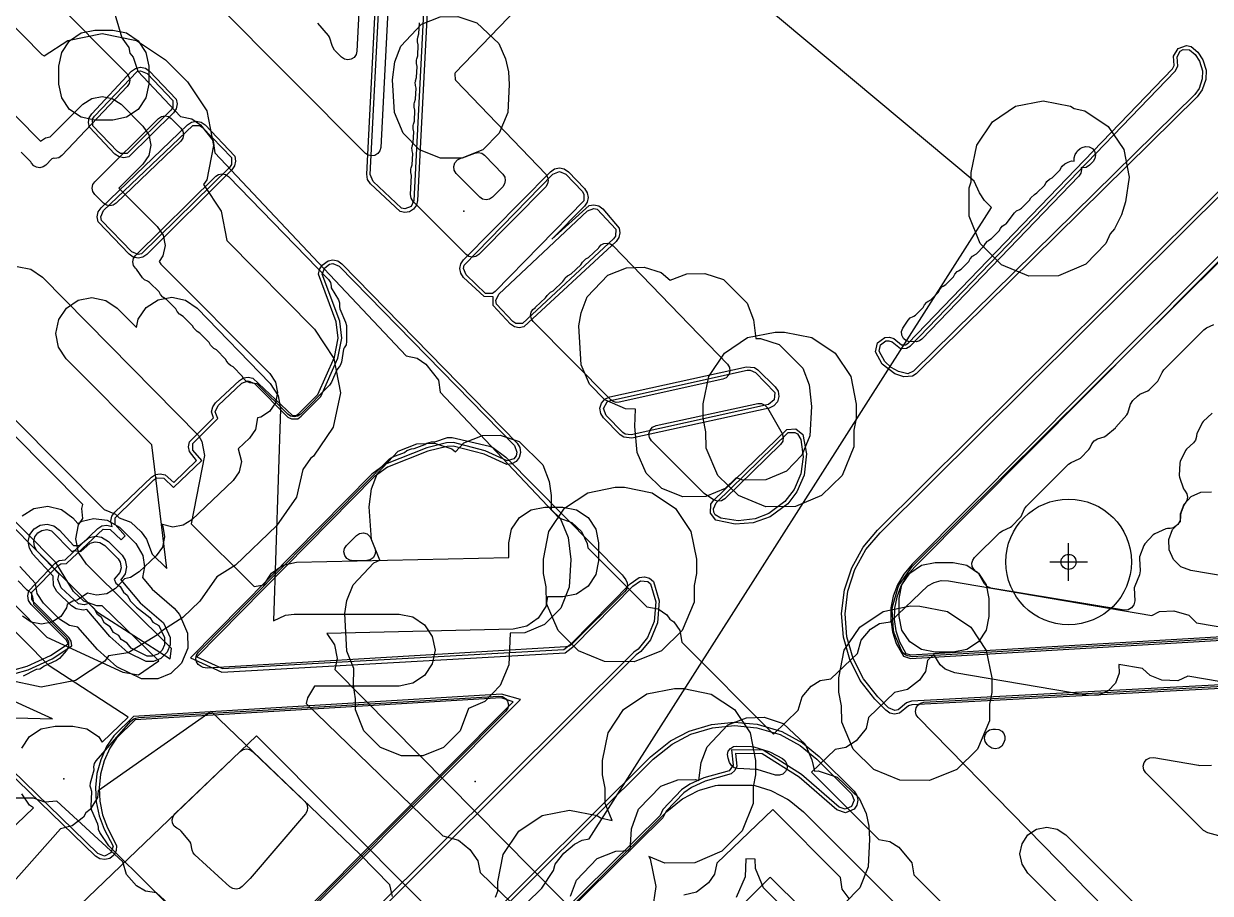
# Model space of a CAD drawing. Header units: metres. Extents: x -2677 to -840, y 169 to 1487.
# Drawn here: x -2262.6 to -2196.5, y 491.1 to 539.5 of the extents above; entities that cross this region are included whole.
import ezdxf

# ---------------------------------------------------------------- set-up
doc = ezdxf.new("R2010")
doc.units = ezdxf.units.M
for name, color, linetype in [('AI_GREENING_ALLOWED_ZONE', 4, 'Continuous'), ('AI_GREENING_EXCLUSIONS', 1, 'Continuous'), ('AI_GREENING_LAWN', 82, 'Continuous'), ('AI_GREENING_REJECTED', 6, 'Continuous'), ('AI_GREENING_TREES', 3, 'Continuous')]:
    doc.layers.add(name, color=color, linetype=linetype)

# ---------------------------------------------------------------- blocks, each defined once
blk = doc.blocks.new('AI_TREE')
for p, q in [((0, -0.3), (0, 0.3)), ((-0.3, 0), (0.3, 0))]:
    blk.add_line(p, q)
for radius in [1, 0.12]:
    blk.add_circle((0, 0), radius)

msp = doc.modelspace()

# ---------------------------------------------------------------- linework, layer by layer
at = {"layer": 'AI_GREENING_ALLOWED_ZONE'}
for points in [[(-2243.754, 544.48), (-2244.08, 537.942), (-2244.126, 537.757), (-2244.239, 537.602), (-2244.401, 537.5), (-2244.59, 537.467), (-2244.777, 537.508), (-2244.935, 537.616), (-2245.32, 538.005), (-2245.441, 538.207), (-2245.605, 538.731), (-2245.655, 538.819), (-2246.256, 539.512)], [(-2196.431, 517.783), (-2196.937, 517.326), (-2196.995, 517.249), (-2197.288, 516.633), (-2197.311, 516.539), (-2197.314, 516.485), (-2197.362, 516.295), (-2197.478, 516.139), (-2197.866, 515.789), (-2197.924, 515.711), (-2198.217, 515.095), (-2198.24, 515.002), (-2198.275, 514.321), (-2198.261, 514.225), (-2198.033, 513.583), (-2197.983, 513.5), (-2197.941, 513.453), (-2197.844, 513.295), (-2197.812, 513.112), (-2197.848, 512.93), (-2197.948, 512.774), (-2197.965, 512.757), (-2198.016, 512.675), (-2198.189, 512.221), (-2198.206, 512.125), (-2198.201, 511.965), (-2198.237, 511.766), (-2198.349, 511.596), (-2198.434, 511.512), (-2198.589, 511.407), (-2198.772, 511.367), (-2198.92, 511.363), (-2199.014, 511.341), (-2199.636, 511.063), (-2199.715, 511.007), (-2200.183, 510.511), (-2200.235, 510.429), (-2200.476, 509.796), (-2200.492, 509.692), (-2200.448, 509.012), (-2200.487, 508.785), (-2200.752, 508.157), (-2200.771, 508.054), (-2200.751, 507.333), (-2200.793, 507.119), (-2200.922, 506.943), (-2201.114, 506.838), (-2201.332, 506.826), (-2208.761, 508.052), (-2208.761, 508.052), (-2208.964, 508.134), (-2209.112, 508.294), (-2209.428, 508.837), (-2209.504, 508.918), (-2209.593, 508.978), (-2209.72, 509.1), (-2209.797, 509.258), (-2209.814, 509.434), (-2209.769, 509.604), (-2209.668, 509.748), (-2208.262, 511.142), (-2208.117, 511.243), (-2207.677, 511.443), (-2207.604, 511.493), (-2207.128, 511.97), (-2207.077, 512.042), (-2206.886, 512.462), (-2206.783, 512.61), (-2204.433, 514.941), (-2204.288, 515.041), (-2203.847, 515.241), (-2203.775, 515.292), (-2203.298, 515.769), (-2203.248, 515.841), (-2203.134, 516.088), (-2203.011, 516.254), (-2202.831, 516.355), (-2202.449, 516.476), (-2202.365, 516.523), (-2201.82, 516.981), (-2201.792, 517.008), (-2201.188, 517.699), (-2201.139, 517.787), (-2200.98, 518.286), (-2200.856, 518.49), (-2200.603, 518.74), (-2200.458, 518.84), (-2200.018, 519.04), (-2199.945, 519.091), (-2199.468, 519.567), (-2199.418, 519.64), (-2199.226, 520.061), (-2199.125, 520.207), (-2196.897, 522.44), (-2196.751, 522.542), (-2196.336, 522.731)], [(-2195.315, 494.054), (-2196.684, 494.413), (-2196.91, 494.543), (-2200.127, 497.757), (-2200.24, 497.932), (-2200.272, 498.139), (-2200.217, 498.34), (-2200.085, 498.502), (-2199.898, 498.595), (-2199.689, 498.604), (-2197.189, 498.18), (-2197.144, 498.176), (-2196.478, 498.183)]]:
    msp.add_lwpolyline(points, dxfattribs=at)
for points in [[(-2238.542, 531.142), (-2238.657, 531.323), (-2238.685, 531.535), (-2238.621, 531.74), (-2238.478, 531.899), (-2238.282, 531.984), (-2238.188, 532.002), (-2237.511, 532.275), (-2237.316, 532.312), (-2237.123, 532.27), (-2236.962, 532.157), (-2235.949, 531.094), (-2235.846, 530.933), (-2235.811, 530.745), (-2235.849, 530.557), (-2235.955, 530.398), (-2236.526, 529.82), (-2236.689, 529.711), (-2236.882, 529.672), (-2237.075, 529.711), (-2237.237, 529.821), (-2238.542, 531.142)], [(-2244.286, 509.565), (-2244.48, 509.598), (-2244.646, 509.704), (-2244.758, 509.866), (-2244.799, 510.058), (-2244.763, 510.251), (-2244.655, 510.416), (-2244.103, 510.974), (-2243.926, 511.09), (-2243.716, 511.122), (-2243.512, 511.064), (-2243.351, 510.927), (-2243.26, 510.735), (-2243.258, 510.726), (-2243.074, 510.271), (-2243.038, 510.082), (-2243.075, 509.894), (-2243.181, 509.734), (-2243.338, 509.625), (-2243.526, 509.584), (-2244.286, 509.565)], [(-2208.053, 499.409), (-2208.16, 499.242), (-2208.324, 499.13), (-2208.518, 499.09), (-2208.713, 499.129), (-2208.877, 499.241), (-2208.977, 499.343), (-2209.082, 499.502), (-2209.12, 499.688), (-2209.085, 499.875), (-2208.984, 500.035), (-2208.831, 500.146), (-2208.646, 500.192), (-2208.499, 500.2), (-2208.317, 500.176), (-2208.156, 500.088), (-2208.038, 499.948), (-2207.978, 499.775), (-2207.984, 499.592), (-2208.021, 499.506), (-2208.016, 499.505), (-2208.053, 499.409)], [(-2254.115, 494.677), (-2254.255, 494.797), (-2254.343, 494.96), (-2254.366, 495.143), (-2254.32, 495.322), (-2254.213, 495.473), (-2250.578, 498.952), (-2250.418, 499.055), (-2250.232, 499.091), (-2250.045, 499.054), (-2249.886, 498.951), (-2246.985, 496.164), (-2246.876, 496.011), (-2246.832, 495.828), (-2246.858, 495.642), (-2246.951, 495.479), (-2250.027, 491.878), (-2250.049, 491.853), (-2250.465, 491.429), (-2250.622, 491.32), (-2250.809, 491.278), (-2250.998, 491.31), (-2251.161, 491.41), (-2253.099, 493.192), (-2253.193, 493.31), (-2253.248, 493.451), (-2253.335, 493.835), (-2253.386, 493.938), (-2253.869, 494.519), (-2253.937, 494.576), (-2254.115, 494.677)]]:
    msp.add_lwpolyline(points, close=True, dxfattribs=at)
at = {"layer": 'AI_GREENING_EXCLUSIONS'}
for points in [[(-2242.204, 557.014), (-2242.009, 557.464), (-2240.423, 559.113), (-2240.191, 559.272), (-2239.916, 559.328), (-2239.64, 559.27), (-2239.41, 559.109), (-2239.262, 558.87), (-2239.22, 558.592), (-2240.703, 529.627), (-2240.766, 529.369), (-2240.922, 529.154), (-2241.146, 529.011), (-2241.408, 528.963), (-2241.668, 529.016), (-2243.321, 530.556), (-2243.484, 530.802), (-2243.531, 531.093), (-2242.204, 557.014)], [(-2240.279, 558.974), (-2239.917, 559.128), (-2239.555, 558.971), (-2239.419, 558.602), (-2240.902, 529.638), (-2241.059, 529.299), (-2241.406, 529.163), (-2241.592, 529.201), (-2243.181, 530.699), (-2243.332, 531.083), (-2242.004, 557.004), (-2241.865, 557.325), (-2240.279, 558.974)], [(-2235.792, 537.522), (-2235.637, 536.803), (-2235.598, 536.086), (-2235.675, 534.541), (-2236.145, 533.376), (-2237.067, 532.454), (-2238.232, 531.984), (-2239.42, 531.984), (-2240.585, 532.454), (-2241.507, 533.376), (-2241.977, 534.541), (-2242.105, 536.36), (-2241.975, 537.358), (-2241.636, 538.233), (-2240.476, 539.455), (-2239.446, 539.862), (-2238.452, 539.889), (-2237.402, 539.537), (-2236.178, 538.378), (-2235.792, 537.522)], [(-2255.829, 535.351), (-2256.263, 534.702), (-2256.912, 534.268), (-2257.677, 534.116), (-2258.677, 534.116), (-2259.443, 534.268), (-2260.091, 534.702), (-2260.525, 535.351), (-2260.677, 536.116), (-2260.677, 537.116), (-2260.525, 537.881), (-2260.091, 538.53), (-2259.443, 538.964), (-2258.677, 539.116), (-2257.677, 539.116), (-2256.912, 538.964), (-2256.263, 538.53), (-2255.829, 537.881), (-2255.677, 537.116), (-2255.677, 536.116), (-2255.829, 535.351)], [(-2214.811, 520.524), (-2215.19, 521.212), (-2215.086, 521.71), (-2214.672, 522.006), (-2214.413, 522.022), (-2214.167, 521.943), (-2213.743, 521.59), (-2213.525, 521.593), (-2213.375, 521.692), (-2198.648, 536.973), (-2198.543, 537.156), (-2198.584, 537.67), (-2198.336, 538.105), (-2197.861, 538.262), (-2197.613, 538.205), (-2197.234, 537.898), (-2196.947, 537.47), (-2196.777, 536.887), (-2196.789, 536.367), (-2196.985, 535.795), (-2197.269, 535.401), (-2212.926, 519.984), (-2213.131, 519.844), (-2213.618, 519.812), (-2214.121, 519.986), (-2214.811, 520.524)], [(-2214.322, 520.339), (-2214.669, 520.665), (-2214.993, 521.245), (-2214.918, 521.601), (-2214.623, 521.812), (-2214.438, 521.823), (-2214.262, 521.767), (-2213.806, 521.398), (-2213.456, 521.403), (-2213.24, 521.544), (-2198.495, 536.844), (-2198.345, 537.115), (-2198.386, 537.639), (-2198.209, 537.95), (-2198.05, 538.038), (-2197.692, 538.022), (-2197.374, 537.756), (-2197.132, 537.394), (-2196.974, 536.85), (-2196.984, 536.412), (-2197.167, 535.879), (-2197.409, 535.543), (-2213.066, 520.127), (-2213.385, 519.984), (-2213.905, 520.107), (-2214.322, 520.339)], [(-2258.982, 533.716), (-2259.037, 533.978), (-2258.99, 534.241), (-2258.848, 534.468), (-2256.633, 536.83), (-2256.405, 536.992), (-2256.132, 537.051), (-2255.857, 536.999), (-2255.625, 536.843), (-2254.148, 535.275), (-2254.096, 535.009), (-2254.148, 534.743), (-2254.298, 534.517), (-2256.792, 532.066), (-2257.061, 532.011), (-2257.331, 532.065), (-2257.559, 532.217), (-2258.982, 533.716)], [(-2258.702, 534.331), (-2256.324, 536.809), (-2256.129, 536.851), (-2255.767, 536.703), (-2254.333, 535.199), (-2254.333, 534.819), (-2254.44, 534.658), (-2256.87, 532.25), (-2257.254, 532.249), (-2257.417, 532.358), (-2258.798, 533.794), (-2258.804, 534.169), (-2258.702, 534.331)], [(-2204.122, 534.749), (-2203.52, 534.629), (-2202.222, 533.762), (-2201.355, 532.465), (-2201.05, 530.934), (-2201.257, 529.563), (-2201.484, 528.838), (-2201.876, 528.048), (-2202.125, 527.781), (-2202.354, 527.232), (-2203.478, 526.088), (-2204.986, 525.441), (-2206.647, 525.425), (-2208.169, 526.045), (-2209.356, 527.232), (-2209.976, 528.754), (-2209.976, 530.338), (-2209.852, 530.674), (-2209.852, 531.187), (-2209.548, 532.718), (-2208.681, 534.015), (-2207.383, 534.882), (-2205.852, 535.187), (-2204.322, 534.882), (-2204.122, 534.749)], [(-2258.497, 528.453), (-2258.549, 528.725), (-2258.492, 528.995), (-2258.334, 529.222), (-2253.52, 533.856), (-2253.292, 534.003), (-2253.025, 534.052), (-2252.76, 533.996), (-2252.536, 533.844), (-2250.886, 532.098), (-2250.834, 531.83), (-2250.889, 531.563), (-2251.041, 531.337), (-2255.772, 526.634), (-2255.999, 526.483), (-2256.267, 526.43), (-2256.535, 526.484), (-2256.761, 526.636), (-2258.497, 528.453)], [(-2253.218, 533.817), (-2252.838, 533.812), (-2252.678, 533.703), (-2251.071, 532.022), (-2251.073, 531.641), (-2251.182, 531.479), (-2256.076, 526.668), (-2256.267, 526.63), (-2256.62, 526.777), (-2258.312, 528.529), (-2258.349, 528.723), (-2258.196, 529.078), (-2253.218, 533.817)], [(-2231.199, 529.804), (-2231.252, 529.54), (-2231.401, 529.316), (-2233.219, 527.476), (-2231.146, 529.351), (-2230.875, 529.396), (-2230.608, 529.332), (-2230.385, 529.171), (-2229.468, 528.101), (-2229.425, 527.833), (-2229.487, 527.568), (-2229.645, 527.347), (-2234.779, 522.592), (-2235.044, 522.545), (-2235.306, 522.601), (-2235.528, 522.752), (-2236.486, 523.794), (-2236.491, 524.272), (-2236.992, 524.278), (-2238.138, 525.352), (-2238.289, 525.578), (-2238.342, 525.844), (-2238.29, 526.111), (-2238.14, 526.338), (-2233.299, 531.237), (-2233.068, 531.392), (-2232.796, 531.445), (-2232.524, 531.389), (-2232.296, 531.231), (-2231.394, 530.294), (-2231.249, 530.068), (-2231.199, 529.804)], [(-2237.996, 525.493), (-2238.142, 525.845), (-2238.105, 526.035), (-2233.156, 531.097), (-2232.797, 531.245), (-2232.44, 531.092), (-2231.539, 530.155), (-2231.434, 529.994), (-2231.437, 529.617), (-2236.369, 524.573), (-2236.531, 524.463), (-2236.916, 524.463), (-2237.996, 525.493)], [(-2231.242, 529.06), (-2230.882, 529.196), (-2230.691, 529.151), (-2229.656, 528.031), (-2229.669, 527.651), (-2229.782, 527.493), (-2234.851, 522.778), (-2235.228, 522.785), (-2235.386, 522.892), (-2236.3, 523.869), (-2236.336, 524.064), (-2236.178, 524.42), (-2231.242, 529.06)], [(-2231.256, 524.26), (-2230.096, 525.482), (-2229.066, 525.889), (-2228.072, 525.916), (-2227.123, 525.616), (-2226.633, 525.196), (-2225.696, 525.55), (-2224.702, 525.577), (-2223.652, 525.225), (-2222.342, 523.92), (-2221.981, 522.991), (-2221.853, 521.95), (-2221.603, 521.957), (-2220.553, 521.605), (-2219.243, 520.3), (-2218.882, 519.371), (-2218.749, 518.154), (-2218.843, 516.528), (-2219.296, 515.444), (-2220.151, 514.567), (-2221.302, 514.069), (-2222.571, 514.052), (-2222.946, 514.192), (-2223.565, 513.594), (-2224.649, 513.141), (-2225.918, 513.124), (-2227.083, 513.594), (-2227.96, 514.449), (-2228.458, 515.6), (-2228.591, 517.053), (-2228.558, 518.011), (-2229.121, 518.028), (-2230.272, 518.526), (-2231.127, 519.403), (-2231.58, 520.487), (-2231.712, 522.658), (-2231.595, 523.385), (-2231.256, 524.26)], [(-2220.259, 522.3), (-2218.728, 521.996), (-2217.431, 521.128), (-2216.563, 519.831), (-2216.259, 518.3), (-2216.259, 517.494), (-2216.39, 516.835), (-2216.39, 515.91), (-2217.053, 514.324), (-2218.197, 513.201), (-2219.642, 512.597), (-2221.303, 512.581), (-2222.825, 513.201), (-2223.969, 514.324), (-2224.616, 515.833), (-2224.632, 516.753), (-2224.781, 517.503), (-2224.781, 518.305), (-2224.477, 519.836), (-2223.609, 521.133), (-2222.312, 522.001), (-2220.781, 522.305), (-2220.259, 522.3)], [(-2230.338, 517.521), (-2230.497, 517.771), (-2230.539, 518.064), (-2230.455, 518.349), (-2230.261, 518.573), (-2229.991, 518.697), (-2222.38, 520.377), (-2221.931, 520.326), (-2221.742, 520.196), (-2220.78, 519.263), (-2220.614, 519.014), (-2220.568, 518.718), (-2220.65, 518.43), (-2220.844, 518.203), (-2221.116, 518.077), (-2228.758, 516.391), (-2229.216, 516.446), (-2229.406, 516.582), (-2230.338, 517.521)], [(-2230.141, 518.413), (-2229.948, 518.502), (-2222.337, 520.181), (-2222.174, 520.19), (-2221.881, 520.052), (-2220.801, 518.942), (-2220.826, 518.525), (-2221.159, 518.272), (-2228.801, 516.586), (-2229.128, 516.625), (-2229.264, 516.722), (-2230.196, 517.661), (-2230.339, 518.05), (-2230.141, 518.413)], [(-2224.359, 512.723), (-2224.213, 512.931), (-2220.126, 516.888), (-2219.626, 516.911), (-2219.239, 516.595), (-2219.026, 515.526), (-2219.165, 514.337), (-2219.569, 513.409), (-2220.081, 512.745), (-2221.055, 512.018), (-2222.006, 511.677), (-2223.014, 511.6), (-2224.08, 511.83), (-2224.39, 512.223), (-2224.359, 512.723)], [(-2242.805, 509.602), (-2243.273, 510.762), (-2243.401, 512.581), (-2243.271, 513.579), (-2242.932, 514.454), (-2241.772, 515.676), (-2240.742, 516.083), (-2239.748, 516.11), (-2238.799, 515.81), (-2238.577, 515.643), (-2238.114, 516.131), (-2237.084, 516.538), (-2236.09, 516.565), (-2235.04, 516.213), (-2233.73, 514.908), (-2233.369, 513.979), (-2233.248, 513.209), (-2233.258, 512.423), (-2232.748, 511.94), (-2232.301, 510.865), (-2232.168, 509.648), (-2232.245, 508.103), (-2232.715, 506.938), (-2233.637, 506.016), (-2234.721, 505.563), (-2235.548, 505.546), (-2235.619, 503.783), (-2236.089, 502.618), (-2236.944, 501.741), (-2237.857, 501.342), (-2238.327, 500.094), (-2239.249, 499.172), (-2240.414, 498.702), (-2241.602, 498.702), (-2242.767, 499.172), (-2243.689, 500.094), (-2244.159, 501.259), (-2244.159, 501.888), (-2244.275, 502.631), (-2244.245, 503.568), (-2244.636, 504.544), (-2244.751, 506.634), (-2244.634, 507.361), (-2244.295, 508.236), (-2243.135, 509.458), (-2242.805, 509.602)], [(-2224.2, 512.283), (-2224.222, 512.463), (-2224.073, 512.789), (-2220.046, 516.705), (-2219.689, 516.722), (-2219.53, 516.634), (-2219.352, 516.324), (-2219.221, 515.36), (-2219.351, 514.412), (-2219.728, 513.531), (-2220.24, 512.867), (-2221.127, 512.205), (-2221.896, 511.907), (-2222.846, 511.793), (-2223.807, 511.939), (-2224.115, 512.122), (-2224.2, 512.283)], [(-2229.164, 513.66), (-2227.633, 513.356), (-2226.336, 512.488), (-2225.468, 511.191), (-2225.164, 509.66), (-2225.164, 508.854), (-2225.295, 508.195), (-2225.295, 507.27), (-2225.958, 505.684), (-2227.102, 504.561), (-2228.624, 503.941), (-2230.285, 503.957), (-2231.73, 504.561), (-2232.874, 505.684), (-2233.521, 507.193), (-2233.537, 508.113), (-2233.686, 508.863), (-2233.686, 509.665), (-2233.382, 511.196), (-2232.514, 512.493), (-2231.217, 513.361), (-2229.686, 513.665), (-2229.164, 513.66)], [(-2260.787, 507.86), (-2260.982, 508.198), (-2260.999, 508.708), (-2262.123, 509.929), (-2262.325, 510.263), (-2262.384, 510.649), (-2262.291, 511.028), (-2262.06, 511.342), (-2261.726, 511.544), (-2261.34, 511.603), (-2260.961, 511.51), (-2260.647, 511.279), (-2259.866, 510.426), (-2259.549, 510.415), (-2258.997, 510.857), (-2258.615, 510.933), (-2258.302, 510.881), (-2257.908, 510.64), (-2257.155, 509.882), (-2256.985, 509.609), (-2256.909, 509.226), (-2256.985, 508.844), (-2257.223, 508.499), (-2256.15, 507.224), (-2254.859, 506.122), (-2254.485, 505.289), (-2254.485, 504.893), (-2254.648, 504.474), (-2254.998, 504.123), (-2255.417, 503.961), (-2255.813, 503.961), (-2256.834, 504.46), (-2257.841, 505.354), (-2259.127, 506.851), (-2259.328, 506.813), (-2259.71, 506.889), (-2259.986, 507.061), (-2260.787, 507.86)], [(-2258.135, 506.089), (-2258.306, 506.413), (-2258.525, 506.576), (-2258.696, 506.901), (-2259.009, 507.192), (-2259.281, 507.115), (-2259.595, 507.166), (-2260.561, 508.057), (-2260.734, 508.518), (-2260.662, 508.827), (-2261.901, 510.132), (-2262.043, 510.366), (-2262.084, 510.636), (-2262.019, 510.901), (-2261.857, 511.121), (-2261.624, 511.262), (-2261.354, 511.304), (-2261.088, 511.238), (-2259.959, 510.083), (-2259.803, 510.136), (-2259.457, 510.083), (-2258.931, 510.558), (-2258.667, 510.63), (-2258.396, 510.596), (-2258.12, 510.428), (-2257.382, 509.685), (-2257.262, 509.494), (-2257.213, 509.177), (-2257.285, 508.913), (-2257.607, 508.539), (-2257.506, 508.313), (-2257.259, 508.138), (-2257.089, 507.813), (-2256.869, 507.65), (-2256.699, 507.326), (-2256.359, 506.983), (-2255.614, 506.407), (-2255.443, 506.159), (-2255.113, 505.957), (-2254.791, 505.288), (-2254.791, 504.894), (-2254.929, 504.593), (-2255.166, 504.372), (-2255.477, 504.255), (-2255.754, 504.255), (-2256.65, 504.698), (-2256.873, 504.989), (-2257.203, 505.191), (-2257.339, 505.404), (-2257.636, 505.572), (-2257.832, 505.892), (-2258.135, 506.089)], [(-2209.457, 505.058), (-2210.105, 504.624), (-2210.871, 504.472), (-2211.871, 504.472), (-2212.636, 504.624), (-2213.285, 505.058), (-2213.719, 505.707), (-2213.871, 506.472), (-2213.871, 507.472), (-2213.719, 508.238), (-2213.285, 508.886), (-2212.636, 509.32), (-2211.871, 509.472), (-2210.871, 509.472), (-2210.105, 509.32), (-2209.457, 508.886), (-2209.023, 508.238), (-2208.871, 507.472), (-2208.871, 506.472), (-2209.023, 505.707), (-2209.457, 505.058)], [(-2211.184, 506.742), (-2209.887, 505.874), (-2209.019, 504.577), (-2208.715, 503.046), (-2208.715, 502.24), (-2208.846, 501.581), (-2208.846, 500.656), (-2209.509, 499.07), (-2210.653, 497.947), (-2212.175, 497.327), (-2213.836, 497.343), (-2215.281, 497.947), (-2216.425, 499.07), (-2217.072, 500.579), (-2217.088, 501.499), (-2217.237, 502.249), (-2217.237, 503.051), (-2216.933, 504.582), (-2216.065, 505.879), (-2214.768, 506.747), (-2213.237, 507.051), (-2212.715, 507.046), (-2211.184, 506.742)]]:
    msp.add_lwpolyline(points, close=True, dxfattribs=at)
for points in [[(-2269.918, 546.194), (-2261.621, 537.772), (-2261.491, 537.684), (-2260.187, 538.553), (-2258.273, 538.931), (-2256.36, 538.548), (-2254.739, 537.462), (-2253.523, 536.242), (-2252.441, 534.619), (-2252.063, 532.705), (-2252.446, 530.792), (-2252.63, 530.518), (-2251.642, 529.034), (-2251.323, 527.409), (-2246.441, 522.463), (-2245.368, 520.834), (-2245, 518.918), (-2245.393, 517.007), (-2246.488, 515.392), (-2246.67, 515.272), (-2247.097, 514.659), (-2247.44, 513.116), (-2248.56, 511.518), (-2250.85, 509.328), (-2251.889, 508.667), (-2252.833, 507.321), (-2253.78, 506.414), (-2254.855, 505.73), (-2255.178, 505.438), (-2256.819, 504.449), (-2257.916, 504.276), (-2258.123, 503.971), (-2259.754, 502.9), (-2261.67, 502.534), (-2263.581, 502.93)], [(-2234.631, 490.505), (-2233.782, 491.33), (-2233.126, 492.313), (-2233.032, 492.664), (-2232.558, 493.283), (-2231.96, 493.785), (-2231.528, 494.003), (-2231.134, 494.084), (-2208.719, 529.242), (-2209.11, 529.626), (-2209.401, 530.055), (-2209.686, 530.711), (-2227.2, 545.356)], [(-2234.631, 490.505), (-2233.782, 491.33), (-2233.126, 492.313), (-2233.032, 492.664), (-2232.558, 493.283), (-2231.96, 493.785), (-2231.528, 494.003), (-2231.134, 494.084), (-2208.719, 529.242), (-2209.11, 529.626), (-2209.401, 530.055), (-2209.686, 530.711), (-2227.2, 545.356)], [(-2273.622, 545.019), (-2261.704, 532.944), (-2261.433, 533.124), (-2261.158, 533.178), (-2259.339, 534.993), (-2258.852, 535.317), (-2258.277, 535.431), (-2257.704, 535.316), (-2257.217, 534.99), (-2256.001, 533.771), (-2255.677, 533.284), (-2255.563, 532.71), (-2255.678, 532.136), (-2256.004, 531.649), (-2257.333, 530.324), (-2255.204, 528.19), (-2254.879, 527.702), (-2254.766, 527.126), (-2254.882, 526.551), (-2255.099, 526.229), (-2255.007, 526.088), (-2248.932, 520.004), (-2248.61, 519.516), (-2248.5, 518.941), (-2248.618, 518.368), (-2248.946, 517.883), (-2249.435, 517.561), (-2249.617, 517.526), (-2249.73, 516.883), (-2250.068, 516.399), (-2250.696, 515.798), (-2250.516, 515.098), (-2250.643, 514.527), (-2250.979, 514.047), (-2253.269, 511.858), (-2253.763, 511.543), (-2254.339, 511.442), (-2254.979, 511.617), (-2254.89, 511.477), (-2254.789, 510.901), (-2254.916, 510.329), (-2255.252, 509.85), (-2256.199, 508.944), (-2256.693, 508.63), (-2257.022, 508.572), (-2257.525, 508.034), (-2258.018, 507.737), (-2258.586, 507.648), (-2259.094, 507.766), (-2259.669, 507.371), (-2259.911, 507.327), (-2260.213, 507.127), (-2260.25, 506.949), (-2260.579, 506.465), (-2261.068, 506.144), (-2261.643, 506.034), (-2262.216, 506.153), (-2262.7, 506.482)], [(-2169.267, 503.869), (-2213.165, 501.552), (-2213.342, 501.497), (-2213.854, 501.082), (-2214.122, 501.031), (-2214.389, 501.088), (-2214.615, 501.242), (-2215.22, 501.865), (-2216.035, 502.9), (-2216.626, 504.064), (-2216.98, 505.322), (-2217.081, 506.636), (-2216.923, 507.944), (-2216.515, 509.184), (-2215.874, 510.322), (-2215.071, 511.271), (-2184.545, 541.593)], [(-2169.256, 504.069), (-2213.186, 501.751), (-2213.455, 501.663), (-2213.928, 501.267), (-2214.12, 501.231), (-2214.472, 501.382), (-2215.064, 501.99), (-2215.857, 502.992), (-2216.434, 504.12), (-2216.78, 505.339), (-2216.882, 506.614), (-2216.732, 507.883), (-2216.34, 509.088), (-2215.721, 510.193), (-2214.93, 511.129), (-2184.404, 541.451)], [(-2181.126, 541.581), (-2213.153, 509.371), (-2213.618, 508.822), (-2213.962, 508.234), (-2214.198, 507.606), (-2214.326, 506.95), (-2214.343, 506.282), (-2214.247, 505.618), (-2214.247, 505.618), (-2214.039, 504.97), (-2213.626, 504.254), (-2213.232, 504.126), (-2168.781, 506.742)], [(-2180.984, 541.44), (-2213.005, 509.236), (-2213.454, 508.706), (-2213.78, 508.148), (-2214.005, 507.551), (-2214.126, 506.928), (-2214.142, 506.294), (-2214.142, 506.294), (-2214.052, 505.663), (-2213.854, 505.048), (-2213.491, 504.404), (-2213.23, 504.326), (-2168.793, 506.942)], [(-2257.685, 540.45), (-2257.177, 538.699), (-2256.784, 538.163), (-2256.721, 537.836), (-2256.547, 537.618), (-2256.287, 536.842), (-2253.898, 534.308), (-2253.274, 534.185), (-2252.798, 533.846), (-2252.092, 532.955), (-2251.995, 532.289), (-2241.34, 520.984), (-2240.717, 520.862), (-2240.24, 520.523), (-2239.534, 519.631), (-2239.438, 518.966), (-2232.829, 511.953), (-2232.109, 511.694), (-2231.57, 511.199), (-2231.254, 510.523), (-2231.221, 510.292), (-2227.931, 506.996), (-2227.304, 506.892), (-2226.818, 506.566), (-2226.648, 506.312), (-2226.426, 506.172), (-2226.087, 505.695), (-2225.972, 505.033), (-2220.871, 499.921), (-2219.498, 501.24), (-2219.282, 501.983), (-2218.766, 502.585), (-2218.273, 502.9), (-2217.671, 502.997), (-2216.199, 504.412), (-2215.983, 505.155), (-2215.466, 505.756), (-2214.973, 506.072), (-2214.371, 506.169), (-2212.277, 508.167), (-2211.924, 508.366), (-2211.531, 508.464), (-2211.12, 508.451), (-2199.788, 506.528), (-2199.362, 506.742), (-2198.562, 506.788), (-2197.741, 506.533), (-2197.305, 506.107), (-2189.333, 504.755)], [(-2263.24, 503.475), (-2262.456, 503.693), (-2261.145, 504.289), (-2260.164, 504.937), (-2260.279, 505.163), (-2262.216, 507.13), (-2262.365, 507.357), (-2262.417, 507.624), (-2262.417, 507.624), (-2262.363, 507.891), (-2260.883, 509.439), (-2260.656, 509.589), (-2260.329, 509.629), (-2258.514, 511.365), (-2258.284, 511.511), (-2258.015, 511.559), (-2257.711, 511.473), (-2257.783, 511.781), (-2257.724, 512.047), (-2257.567, 512.271), (-2255.529, 514.22), (-2255.298, 514.367), (-2255.029, 514.414), (-2254.763, 514.355), (-2254.284, 513.931), (-2253.006, 515.153), (-2253.408, 515.651), (-2253.455, 515.92), (-2253.396, 516.186), (-2252.075, 517.523), (-2252.172, 517.868), (-2252.111, 518.139), (-2251.95, 518.365), (-2250.623, 519.608), (-2250.396, 519.75), (-2250.133, 519.797), (-2249.871, 519.741), (-2247.664, 517.66), (-2247.457, 517.668), (-2247.309, 517.77), (-2246.263, 518.828), (-2245.325, 520.911), (-2245.114, 521.969), (-2245.225, 522.871), (-2246.221, 525.522), (-2246.168, 525.799), (-2246.01, 526.032), (-2245.683, 526.276), (-2245.415, 526.326), (-2245.148, 526.27), (-2244.923, 526.115), (-2235.159, 516.119), (-2235.008, 515.879), (-2234.964, 515.6), (-2235.034, 515.326), (-2235.207, 515.102), (-2235.454, 514.965), (-2235.735, 514.937), (-2236.991, 515.512), (-2238.723, 515.953), (-2239.058, 515.94), (-2240.127, 515.674), (-2242.379, 514.782), (-2243.124, 514.238), (-2253.001, 504.228), (-2251.562, 503.561), (-2232.546, 504.636), (-2232.101, 504.989), (-2228.851, 508.294), (-2228.352, 508.639), (-2228.063, 508.679), (-2227.782, 508.597), (-2227.559, 508.407), (-2227.24, 507.334), (-2227.328, 506.105), (-2227.732, 505.163), (-2228.254, 504.515), (-2228.518, 504.324), (-2246.843, 486.024)], [(-2263.199, 503.279), (-2262.39, 503.504), (-2261.046, 504.115), (-2259.968, 504.83), (-2259.988, 505.084), (-2260.123, 505.289), (-2262.073, 507.271), (-2262.073, 507.271), (-2262.18, 507.433), (-2262.178, 507.814), (-2260.743, 509.296), (-2260.58, 509.404), (-2260.263, 509.416), (-2258.212, 511.325), (-2257.829, 511.316), (-2257.22, 510.735), (-2256.995, 510.95), (-2257.549, 511.584), (-2257.541, 511.967), (-2255.39, 514.076), (-2255.226, 514.181), (-2254.843, 514.172), (-2254.29, 513.649), (-2252.723, 515.147), (-2253.221, 515.723), (-2253.213, 516.106), (-2251.818, 517.493), (-2251.972, 517.864), (-2251.814, 518.219), (-2250.486, 519.462), (-2250.136, 519.597), (-2249.791, 519.45), (-2247.919, 517.575), (-2247.73, 517.467), (-2247.376, 517.482), (-2247.18, 517.615), (-2246.087, 518.722), (-2245.134, 520.849), (-2244.913, 521.958), (-2245.03, 522.919), (-2246.022, 525.524), (-2245.871, 525.889), (-2245.609, 526.091), (-2245.417, 526.126), (-2245.066, 525.976), (-2235.303, 515.98), (-2235.164, 515.61), (-2235.214, 515.414), (-2235.337, 515.254), (-2235.715, 515.136), (-2236.926, 515.701), (-2238.706, 516.154), (-2239.085, 516.139), (-2240.189, 515.865), (-2242.478, 514.957), (-2243.255, 514.39), (-2253.344, 504.167), (-2251.6, 503.358), (-2232.472, 504.44), (-2231.967, 504.84), (-2228.709, 508.154), (-2228.284, 508.451), (-2227.877, 508.421), (-2227.717, 508.285), (-2227.435, 507.287), (-2227.514, 506.178), (-2227.887, 505.288), (-2228.41, 504.641), (-2228.645, 504.488), (-2246.847, 486.377)], [(-2263.002, 525.958), (-2262.237, 525.803), (-2261.59, 525.367), (-2252.905, 516.552), (-2252.721, 516.205), (-2252.572, 515.439), (-2253.308, 511.622), (-2249.804, 508.14), (-2249.261, 508.235), (-2248.845, 508.875), (-2248.206, 509.323), (-2247.444, 509.492), (-2235.611, 509.749), (-2235.611, 510.563), (-2235.459, 511.329), (-2235.025, 511.977), (-2234.376, 512.411), (-2233.611, 512.563), (-2232.611, 512.563), (-2231.846, 512.411), (-2231.197, 511.977), (-2230.763, 511.329), (-2230.611, 510.563), (-2230.611, 509.563), (-2230.763, 508.798), (-2231.197, 508.149), (-2231.846, 507.715), (-2232.611, 507.563), (-2233.46, 507.563), (-2233.555, 507.027), (-2233.974, 506.369), (-2234.614, 505.922), (-2235.376, 505.753), (-2245.756, 505.527), (-2245.333, 504.894), (-2245.181, 504.129), (-2245.303, 503.514), (-2229.637, 487.657)], [(-2263.13, 517.444), (-2258.152, 512.424), (-2257.524, 512.16), (-2257.328, 511.962), (-2256.667, 511.714), (-2256.097, 511.181), (-2255.806, 510.775), (-2255.479, 509.936), (-2254.665, 509.145), (-2255.509, 516.018), (-2260.266, 520.816), (-2260.697, 521.467), (-2260.846, 522.233), (-2260.69, 522.998), (-2260.254, 523.645), (-2259.603, 524.075), (-2258.837, 524.224), (-2258.073, 524.069), (-2257.426, 523.633), (-2256.357, 522.554), (-2256.255, 523.033), (-2255.812, 523.676), (-2255.157, 524.1), (-2254.39, 524.242), (-2253.627, 524.079), (-2252.984, 523.636), (-2248.908, 519.446), (-2248.47, 518.757), (-2248.342, 518.024), (-2248.726, 506.217), (-2248.053, 506.533), (-2247.571, 506.592), (-2241.725, 506.592), (-2240.96, 506.44), (-2240.311, 506.006), (-2239.878, 505.358), (-2239.725, 504.592), (-2239.878, 503.827), (-2240.311, 503.178), (-2240.96, 502.745), (-2241.725, 502.592), (-2246.44, 502.592), (-2246.83, 501.944), (-2246.905, 501.616), (-2239.301, 494.244), (-2238.421, 494.014), (-2237.788, 493.496), (-2237.345, 492.855), (-2237.207, 492.213), (-2232.021, 487.186)], [(-2266.811, 515.052), (-2258.529, 506.699), (-2254.488, 504.115), (-2254.404, 504.675), (-2259.146, 509.388), (-2259.582, 510.035), (-2259.737, 510.8), (-2259.587, 511.566), (-2259.35, 511.923), (-2259.41, 512.475), (-2259.344, 512.702), (-2265.188, 518.596)], [(-2265.209, 509.2), (-2261.35, 505.307), (-2257.116, 503.366), (-2256.242, 503.212), (-2255.115, 504.002), (-2258.261, 507.062), (-2258.566, 507.052), (-2259.297, 507.326), (-2259.867, 507.859), (-2260.858, 509.472), (-2265.97, 514.628)], [(-2191.266, 507.946), (-2197.626, 509.025), (-2198.173, 509.234), (-2198.598, 509.636), (-2198.837, 510.17), (-2198.854, 510.755), (-2198.645, 511.302), (-2198.195, 511.749), (-2198.207, 512.175), (-2197.998, 512.721), (-2197.596, 513.147), (-2197.062, 513.386), (-2196.477, 513.403)], [(-2262.735, 512.08), (-2262.067, 512.484), (-2261.296, 512.602), (-2260.538, 512.416), (-2259.909, 511.954), (-2259.62, 511.638), (-2259.38, 511.781), (-2258.759, 511.927), (-2257.985, 511.829), (-2257.307, 511.443), (-2256.399, 510.536), (-2256.013, 509.858), (-2255.909, 509.226), (-2256.025, 508.643), (-2255.484, 507.997), (-2254.258, 506.939), (-2253.954, 506.578), (-2253.516, 505.545), (-2253.505, 504.695), (-2253.851, 503.867), (-2254.439, 503.294), (-2255.161, 502.992), (-2256.07, 502.992), (-2257.445, 503.669), (-2258.524, 504.624), (-2259.625, 505.872), (-2260.094, 505.966), (-2260.645, 506.308), (-2261.54, 507.202), (-2261.54, 507.202), (-2261.882, 507.754), (-2261.991, 508.304), (-2262.861, 509.255)], [(-2262.742, 499.128), (-2262.308, 499.777), (-2261.659, 500.211), (-2260.894, 500.363), (-2259.894, 500.363), (-2259.129, 500.211), (-2258.48, 499.777), (-2258.276, 499.472), (-2256.825, 500.861), (-2261.214, 503.725), (-2269.652, 512.236)], [(-2187.092, 501.332), (-2197.798, 503.148), (-2198.356, 502.884), (-2199.246, 502.919), (-2199.886, 503.172), (-2200.312, 503.575), (-2201.628, 503.798), (-2201.614, 503.301), (-2201.822, 502.754), (-2202.224, 502.329), (-2202.759, 502.089), (-2203.344, 502.073), (-2210.764, 503.332), (-2211.311, 503.54), (-2211.589, 503.766), (-2211.941, 504.343), (-2212.286, 504.012), (-2212.405, 503.407), (-2212.74, 502.927), (-2213.409, 502.407), (-2214.132, 502.238), (-2215.585, 500.841), (-2215.704, 500.236), (-2216.262, 499.541), (-2216.846, 499.177), (-2217.431, 499.066), (-2218.752, 497.797), (-2215.009, 494.044), (-2214.383, 493.94), (-2213.896, 493.614), (-2213.166, 492.743), (-2213.051, 492.081), (-2206.989, 486.003)], [(-2236.357, 490.835), (-2236.234, 491.171), (-2236.234, 491.684), (-2235.929, 493.215), (-2235.062, 494.513), (-2233.764, 495.38), (-2232.234, 495.684), (-2230.703, 495.38), (-2230.703, 495.38), (-2230.504, 495.247), (-2229.86, 495.099), (-2230.245, 496.06), (-2230.245, 496.903), (-2230.394, 497.653), (-2230.394, 498.455), (-2230.09, 499.986), (-2229.222, 501.283), (-2227.925, 502.151), (-2226.394, 502.455), (-2225.872, 502.45), (-2224.341, 502.146), (-2223.044, 501.278), (-2222.176, 499.981), (-2221.872, 498.45), (-2221.872, 497.644), (-2222.003, 496.985), (-2222.003, 496.06), (-2222.623, 494.538), (-2223.746, 493.394), (-2225.255, 492.747), (-2226.916, 492.731), (-2227.824, 493.094), (-2227.736, 492.962), (-2227.432, 491.431), (-2227.639, 490.061)], [(-2265.192, 500.887), (-2261.035, 500.763), (-2263.348, 501.823)], [(-2250.512, 486.512), (-2235.383, 501.716), (-2236.046, 501.944), (-2256.432, 500.713), (-2257.466, 499.698), (-2257.844, 499.126), (-2258.161, 498.423), (-2258.361, 497.686), (-2258.443, 496.932), (-2258.406, 496.173), (-2258.251, 495.427), (-2257.977, 494.705), (-2257.465, 493.704), (-2257.49, 493.421), (-2257.626, 493.172), (-2257.85, 492.997), (-2258.125, 492.925), (-2258.406, 492.968), (-2258.646, 493.12), (-2264.823, 499.102)], [(-2250.37, 486.371), (-2234.962, 501.838), (-2236.018, 502.146), (-2256.515, 500.896), (-2257.622, 499.825), (-2258.02, 499.223), (-2258.35, 498.49), (-2258.558, 497.723), (-2258.643, 496.938), (-2258.605, 496.148), (-2258.444, 495.37), (-2258.158, 494.619), (-2257.664, 493.681), (-2257.779, 493.301), (-2258.135, 493.125), (-2258.507, 493.264), (-2264.68, 499.242)], [(-2242.095, 490.866), (-2242.238, 491.52), (-2243.905, 493.205), (-2252.191, 501.166), (-2258.486, 496.757), (-2258.536, 496.39), (-2258.93, 495.716), (-2259.174, 495.531), (-2259.318, 495.283), (-2259.938, 494.81), (-2260.586, 494.639), (-2266.107, 488.434)], [(-2345.613, 381.466), (-2227.723, 498.653), (-2226.61, 499.539), (-2225.567, 500.081), (-2224.331, 500.456), (-2223.056, 500.586), (-2221.781, 500.473), (-2220.415, 500.064), (-2219.259, 499.437), (-2218.322, 498.67), (-2216.381, 496.73), (-2216.229, 496.502), (-2216.176, 496.232), (-2216.231, 495.963), (-2216.385, 495.736), (-2216.867, 495.534), (-2217.336, 495.703), (-2219.438, 497.51), (-2221.5, 498.825), (-2222.98, 498.845), (-2222.917, 498.132), (-2223.032, 497.882), (-2223.233, 497.695), (-2224.686, 497.297), (-2225.44, 496.95), (-2225.859, 496.654), (-2226.857, 495.616), (-2227.039, 495.247), (-2253.878, 468.757)], [(-2345.473, 381.324), (-2227.582, 498.511), (-2226.518, 499.361), (-2225.475, 499.904), (-2224.275, 500.264), (-2223.038, 500.387), (-2221.8, 500.274), (-2220.509, 499.887), (-2219.386, 499.282), (-2218.449, 498.515), (-2216.522, 496.589), (-2216.376, 496.233), (-2216.526, 495.879), (-2216.871, 495.734), (-2217.206, 495.855), (-2219.318, 497.671), (-2221.44, 499.024), (-2223.217, 499.048), (-2223.112, 498.178), (-2223.337, 497.866), (-2224.756, 497.485), (-2225.54, 497.124), (-2225.99, 496.806), (-2227.037, 495.718), (-2227.179, 495.389), (-2254.163, 468.756)], [(-2232.187, 490.897), (-2231.848, 491.775), (-2230.687, 492.997), (-2229.657, 493.405), (-2228.857, 493.426), (-2228.788, 494.635), (-2228.399, 495.733), (-2227.14, 497.012), (-2226.209, 497.362), (-2225.215, 497.389), (-2225.039, 497.333), (-2224.91, 498.327), (-2224.571, 499.202), (-2223.41, 500.424), (-2222.38, 500.831), (-2221.386, 500.858), (-2220.336, 500.505), (-2219.112, 499.347), (-2218.727, 498.491), (-2218.589, 497.861), (-2218.374, 497.867), (-2217.324, 497.515), (-2216.1, 496.357), (-2215.715, 495.501), (-2215.559, 494.781), (-2215.52, 494.064), (-2215.598, 492.52), (-2216.067, 491.354), (-2216.923, 490.477)], [(-2235.931, 486.032), (-2249.679, 499.813), (-2265.757, 484.422)], [(-2266.811, 491.298), (-2262.1, 495.81), (-2262.308, 495.949), (-2262.308, 495.949), (-2262.742, 496.598)], [(-2265.808, 484.629), (-2248.074, 484.496), (-2255.238, 491.084), (-2255.85, 491.166), (-2256.35, 491.47), (-2256.909, 492.106), (-2257.115, 492.81), (-2260.791, 496.19), (-2261.464, 496.117), (-2262.087, 496.351), (-2263.095, 496.344)], [(-2216.661, 490.755), (-2217.046, 491.283), (-2217.144, 491.937), (-2220.915, 495.717), (-2224.034, 492.72), (-2224.153, 492.114), (-2224.488, 491.634), (-2225.157, 491.115), (-2225.873, 490.952)], [(-2201.372, 486.853), (-2206.7, 492.178), (-2207.026, 492.665), (-2207.14, 493.239), (-2207.026, 493.813), (-2206.701, 494.3), (-2206.215, 494.625), (-2205.641, 494.739), (-2205.067, 494.625), (-2204.58, 494.3), (-2199.438, 489.162)], [(-2220.507, 490.432), (-2221.429, 491.354), (-2221.882, 492.438), (-2221.899, 492.953), (-2222.421, 492.967), (-2222.455, 491.96), (-2222.953, 490.809)]]:
    msp.add_lwpolyline(points, dxfattribs=at)
at = {"layer": 'AI_GREENING_LAWN'}
for points in [[(-2270.869, 578.537), (-2245.425, 552.436), (-2245.386, 552.41), (-2245.339, 552.4), (-2245.051, 552.403), (-2245.005, 552.413), (-2244.966, 552.44), (-2242.485, 555.067), (-2242.32, 555.183), (-2242.122, 555.224), (-2241.925, 555.184), (-2241.759, 555.069), (-2241.652, 554.898), (-2241.622, 554.698), (-2242.754, 532.588), (-2242.8, 532.402), (-2242.912, 532.248), (-2243.074, 532.146), (-2243.262, 532.113), (-2243.449, 532.153), (-2243.607, 532.26), (-2289.934, 578.768)], [(-2213.502, 562.799), (-2238.599, 536.75), (-2238.625, 536.707), (-2238.631, 536.657), (-2238.606, 536.383), (-2238.595, 536.344), (-2238.573, 536.31), (-2233.558, 531.099), (-2233.454, 530.938), (-2233.418, 530.749), (-2233.456, 530.561), (-2233.562, 530.401), (-2237.288, 526.63), (-2237.451, 526.52), (-2237.643, 526.482), (-2237.835, 526.52), (-2237.998, 526.629), (-2240.941, 529.583), (-2241.054, 529.757), (-2241.086, 529.961), (-2241.033, 531.029), (-2241.069, 531.191), (-2241.074, 531.381), (-2241.048, 531.453), (-2241.054, 531.455), (-2241.001, 531.629), (-2240.97, 532.243), (-2241.007, 532.404), (-2241.012, 532.594), (-2240.986, 532.666), (-2240.992, 532.668), (-2240.939, 532.843), (-2240.939, 532.843), (-2240.908, 533.456), (-2240.945, 533.617), (-2240.95, 533.807), (-2240.924, 533.879), (-2240.93, 533.881), (-2240.876, 534.056), (-2240.846, 534.669), (-2240.882, 534.83), (-2240.888, 535.02), (-2240.862, 535.092), (-2240.868, 535.094), (-2240.814, 535.269), (-2240.784, 535.882), (-2240.82, 536.043), (-2240.826, 536.233), (-2240.799, 536.305), (-2240.806, 536.307), (-2240.752, 536.482), (-2240.722, 537.095), (-2240.758, 537.256), (-2240.764, 537.446), (-2240.737, 537.518), (-2240.744, 537.52), (-2240.69, 537.695), (-2240.66, 538.308), (-2240.696, 538.469), (-2240.702, 538.659), (-2240.675, 538.731), (-2240.681, 538.733), (-2240.628, 538.908), (-2240.598, 539.521)], [(-2269.839, 549.695), (-2256.882, 536.688), (-2256.775, 536.53), (-2256.736, 536.342), (-2256.77, 536.154), (-2256.873, 535.992), (-2260.513, 532.137), (-2260.69, 532.016), (-2260.901, 531.981), (-2260.975, 531.985), (-2261.023, 531.977), (-2261.064, 531.951), (-2261.415, 531.605), (-2261.565, 531.503), (-2261.74, 531.461), (-2261.919, 531.485), (-2262.078, 531.57), (-2262.197, 531.707), (-2262.239, 531.778), (-2262.788, 532.332)], [(-2187.545, 505.732), (-2213.154, 504.217), (-2213.404, 504.267), (-2213.501, 504.315), (-2213.644, 504.42), (-2213.741, 504.569), (-2214.152, 505.544), (-2214.19, 505.709), (-2214.257, 506.839), (-2214.238, 507.004), (-2213.93, 508.093), (-2213.857, 508.246), (-2213.149, 509.242), (-2213.094, 509.307), (-2181.077, 541.091)], [(-2262.951, 508.45), (-2262.483, 507.974), (-2262.393, 507.922), (-2262.226, 507.766), (-2262.146, 507.552), (-2262.101, 507.199), (-2262.09, 507.162), (-2262.067, 507.13), (-2260.279, 505.306), (-2260.149, 505.067), (-2260.136, 505.012), (-2260.14, 504.773), (-2260.255, 504.563), (-2260.651, 504.13), (-2260.816, 504.011), (-2261.493, 503.708), (-2261.591, 503.625), (-2261.738, 503.538), (-2261.905, 503.506), (-2261.943, 503.506), (-2261.978, 503.494), (-2262.669, 503.143)], [(-2191.978, 479.558), (-2212.82, 500.839), (-2212.925, 500.998), (-2212.963, 501.184), (-2212.929, 501.37), (-2212.828, 501.531), (-2212.674, 501.642), (-2212.49, 501.688), (-2171.166, 503.908)], [(-2251.191, 487.045), (-2257.83, 493.628), (-2257.889, 493.698), (-2258.397, 494.429), (-2258.473, 494.599), (-2258.479, 494.734), (-2258.502, 494.901), (-2258.839, 495.666), (-2258.881, 495.885), (-2258.851, 496.72), (-2258.896, 496.905), (-2258.932, 497.013), (-2258.919, 497.205), (-2258.724, 497.931), (-2258.727, 498.09), (-2258.696, 498.27), (-2258.603, 498.428), (-2256.675, 500.632), (-2256.505, 500.758), (-2256.403, 500.804), (-2256.227, 500.848), (-2256.227, 500.848), (-2236.173, 502.036), (-2235.975, 502.008), (-2235.804, 501.905), (-2235.687, 501.743), (-2235.643, 501.548), (-2235.679, 501.352), (-2235.788, 501.185), (-2250.101, 486.784)], [(-2253.449, 469.12), (-2226.854, 495.569), (-2226.817, 495.603), (-2226.015, 496.253), (-2225.932, 496.308), (-2225.081, 496.753), (-2224.991, 496.79), (-2224.108, 497.049), (-2223.966, 497.069), (-2222.051, 497.066), (-2221.909, 497.045), (-2221.027, 496.782), (-2220.937, 496.745), (-2220.088, 496.297), (-2220.005, 496.242), (-2219.206, 495.588), (-2219.169, 495.554), (-2208.731, 485.1)], [(-2156.451, 428.052), (-2221.022, 491.908), (-2221.057, 491.931), (-2221.092, 491.908), (-2248.744, 464.386)]]:
    msp.add_lwpolyline(points, dxfattribs=at)
for points in [[(-2253.883, 533.658), (-2253.774, 533.493), (-2253.738, 533.3), (-2253.779, 533.107), (-2253.892, 532.946), (-2257.494, 529.482), (-2257.656, 529.377), (-2257.846, 529.342), (-2258.034, 529.381), (-2258.194, 529.489), (-2258.676, 529.971), (-2258.784, 530.134), (-2258.822, 530.326), (-2258.783, 530.517), (-2258.674, 530.679), (-2255.126, 534.203), (-2254.963, 534.31), (-2254.771, 534.348), (-2254.58, 534.309), (-2254.418, 534.199), (-2253.883, 533.658)], [(-2213.098, 523.177), (-2213.061, 523.189), (-2212.958, 523.251), (-2212.535, 523.678), (-2212.454, 523.822), (-2212.332, 523.967), (-2212.264, 524.003), (-2212.267, 524.009), (-2212.111, 524.103), (-2211.688, 524.531), (-2211.608, 524.675), (-2211.485, 524.82), (-2211.417, 524.856), (-2211.421, 524.861), (-2211.264, 524.956), (-2210.842, 525.383), (-2210.761, 525.527), (-2210.639, 525.672), (-2210.571, 525.708), (-2210.574, 525.714), (-2210.418, 525.808), (-2209.995, 526.235), (-2209.914, 526.38), (-2209.792, 526.525), (-2209.724, 526.561), (-2209.727, 526.566), (-2209.571, 526.661), (-2209.148, 527.088), (-2209.068, 527.232), (-2208.945, 527.377), (-2208.877, 527.413), (-2208.881, 527.419), (-2208.724, 527.513), (-2208.302, 527.94), (-2208.227, 528.074), (-2208.127, 528.2), (-2207.992, 528.288), (-2207.947, 528.308), (-2207.918, 528.335), (-2207.452, 528.951), (-2207.329, 529.066), (-2207.176, 529.134), (-2207.162, 529.137), (-2207.048, 529.202), (-2206.609, 529.645), (-2206.53, 529.785), (-2206.34, 529.976), (-2206.203, 530.053), (-2205.777, 530.478), (-2205.683, 530.634), (-2205.677, 530.631), (-2205.641, 530.699), (-2205.497, 530.822), (-2205.353, 530.903), (-2204.927, 531.327), (-2204.833, 531.484), (-2204.828, 531.481), (-2204.792, 531.548), (-2204.647, 531.672), (-2204.46, 531.777), (-2204.267, 531.839), (-2204.115, 531.824), (-2204.13, 532.005), (-2204.063, 532.201), (-2203.983, 532.333), (-2203.978, 532.33), (-2203.942, 532.398), (-2203.797, 532.521), (-2203.678, 532.588), (-2203.485, 532.65), (-2203.284, 532.63), (-2203.107, 532.532), (-2202.983, 532.373), (-2202.933, 532.177), (-2202.964, 531.977), (-2203.072, 531.806), (-2203.274, 531.596), (-2203.445, 531.48), (-2203.649, 531.444), (-2203.741, 531.466), (-2203.715, 531.365), (-2203.746, 531.165), (-2203.854, 530.994), (-2212.603, 521.917), (-2212.741, 521.816), (-2212.905, 521.767), (-2213.005, 521.773), (-2213.005, 521.77), (-2213.133, 521.774), (-2213.276, 521.754), (-2213.474, 521.81), (-2213.633, 521.942), (-2213.726, 522.126), (-2213.736, 522.332), (-2213.662, 522.525), (-2213.372, 522.971), (-2213.253, 523.098), (-2213.098, 523.177)], [(-2251.236, 530.973), (-2245.659, 525.241), (-2245.548, 525.063), (-2245.519, 524.855), (-2245.52, 524.834), (-2245.518, 524.798), (-2245.504, 524.764), (-2245.109, 524.095), (-2245.047, 523.931), (-2245.046, 523.757), (-2245.05, 523.736), (-2245.032, 523.596), (-2244.707, 522.856), (-2244.665, 522.664), (-2244.65, 521.782), (-2244.682, 521.597), (-2244.78, 521.436), (-2244.795, 521.42), (-2244.815, 521.39), (-2244.825, 521.356), (-2244.933, 520.631), (-2245.003, 520.439), (-2245.073, 520.367), (-2245.072, 520.366), (-2245.205, 520.203), (-2245.495, 519.515), (-2245.6, 519.357), (-2247.207, 517.731), (-2247.363, 517.624), (-2247.37, 517.62), (-2247.569, 517.579), (-2247.767, 517.619), (-2247.775, 517.623), (-2247.931, 517.728), (-2249.594, 519.385), (-2249.624, 519.407), (-2249.659, 519.419), (-2250.049, 519.486), (-2250.248, 519.567), (-2250.394, 519.725), (-2250.47, 519.854), (-2250.978, 520.367), (-2251.122, 520.449), (-2251.266, 520.573), (-2251.301, 520.642), (-2251.307, 520.638), (-2251.399, 520.795), (-2251.907, 521.308), (-2252.046, 521.388), (-2252.235, 521.579), (-2252.313, 521.719), (-2252.836, 522.25), (-2252.976, 522.33), (-2253.164, 522.52), (-2253.242, 522.66), (-2253.748, 523.175), (-2253.904, 523.27), (-2253.901, 523.276), (-2253.969, 523.312), (-2254.091, 523.457), (-2254.171, 523.602), (-2254.677, 524.116), (-2254.833, 524.211), (-2254.83, 524.217), (-2254.897, 524.253), (-2255.02, 524.398), (-2255.1, 524.543), (-2255.624, 525.073), (-2255.738, 525.139), (-2255.743, 525.14), (-2255.902, 525.213), (-2256.027, 525.336), (-2256.365, 525.814), (-2256.407, 525.856), (-2256.517, 526.019), (-2256.556, 526.211), (-2256.517, 526.404), (-2256.407, 526.567), (-2251.946, 530.98), (-2251.782, 531.088), (-2251.589, 531.125), (-2251.397, 531.084), (-2251.236, 530.973)], [(-2233.287, 524.534), (-2233.145, 524.608), (-2232.6, 525.119), (-2232.501, 525.272), (-2232.499, 525.271), (-2232.473, 525.32), (-2232.354, 525.432), (-2232.303, 525.455), (-2232.305, 525.457), (-2232.145, 525.546), (-2231.602, 526.058), (-2231.519, 526.195), (-2231.324, 526.379), (-2231.182, 526.454), (-2230.621, 526.981), (-2230.597, 527.02), (-2230.476, 527.156), (-2230.315, 527.239), (-2230.134, 527.26), (-2229.958, 527.214), (-2229.81, 527.108), (-2223.439, 520.513), (-2223.328, 520.334), (-2223.3, 520.126), (-2223.361, 519.924), (-2223.5, 519.765), (-2223.691, 519.678), (-2229.476, 518.401), (-2229.643, 518.393), (-2229.803, 518.44), (-2229.939, 518.537), (-2234.255, 522.888), (-2234.359, 523.042), (-2234.4, 523.223), (-2234.371, 523.407), (-2234.278, 523.567), (-2234.132, 523.683), (-2234.126, 523.686), (-2233.565, 524.213), (-2233.482, 524.351), (-2233.287, 524.534)], [(-2227.609, 517.006), (-2227.416, 517.094), (-2221.753, 518.325), (-2221.544, 518.325), (-2221.353, 518.241), (-2221.213, 518.085), (-2220.393, 516.662), (-2220.328, 516.454), (-2220.358, 516.237), (-2220.478, 516.054), (-2223.581, 513.028), (-2223.774, 512.911), (-2223.998, 512.89), (-2224.208, 512.97), (-2224.727, 513.318), (-2224.803, 513.381), (-2227.664, 516.252), (-2227.778, 516.431), (-2227.808, 516.642), (-2227.748, 516.845), (-2227.609, 517.006)], [(-2241.045, 515.799), (-2240.885, 515.814), (-2240.29, 516.04), (-2240.182, 516.112), (-2239.923, 516.195), (-2239.729, 516.202), (-2239.034, 516.429), (-2238.764, 516.44), (-2236.688, 515.949), (-2236.515, 515.87), (-2235.855, 515.402), (-2235.788, 515.346), (-2229.297, 508.777), (-2229.247, 508.717), (-2229.094, 508.504), (-2229.018, 508.346), (-2229.002, 508.171), (-2229.047, 508.001), (-2229.148, 507.858), (-2232.115, 504.914), (-2232.263, 504.813), (-2232.438, 504.77), (-2252.411, 503.579), (-2252.648, 503.623), (-2252.759, 503.673), (-2252.914, 503.784), (-2253.017, 503.945), (-2253.052, 504.133), (-2253.013, 504.32), (-2252.907, 504.48), (-2242.27, 515.249), (-2242.086, 515.367), (-2241.426, 515.608), (-2241.292, 515.706), (-2241.045, 515.799)], [(-2220.377, 498.558), (-2220.217, 498.424), (-2220.126, 498.236), (-2220.119, 498.028), (-2220.198, 497.834), (-2220.349, 497.69), (-2220.546, 497.62), (-2220.754, 497.637), (-2221.776, 497.942), (-2221.836, 497.952), (-2222.868, 497.999), (-2223.058, 498.046), (-2223.215, 498.162), (-2223.316, 498.329), (-2223.406, 498.581), (-2223.435, 498.773), (-2223.389, 498.962), (-2223.274, 499.119), (-2223.108, 499.22), (-2222.917, 499.25), (-2222.094, 499.218), (-2221.97, 499.198), (-2221.133, 498.947), (-2221.043, 498.91), (-2220.377, 498.558)]]:
    msp.add_lwpolyline(points, close=True, dxfattribs=at)
at = {"layer": 'AI_GREENING_REJECTED'}
for p in [(-2238.13, 529.04), (-2257.22, 508.52), (-2260.41, 497.43), (-2237.49, 497.27)]:
    msp.add_point(p, dxfattribs=at)

# ---------------------------------------------------------------- block references
at = {"layer": 'AI_GREENING_TREES', "xscale": 3.5, "yscale": 3.5}
msp.add_blockref('AI_TREE', (-2204.432, 509.506), dxfattribs=at)

doc.saveas('drawing.dxf')
